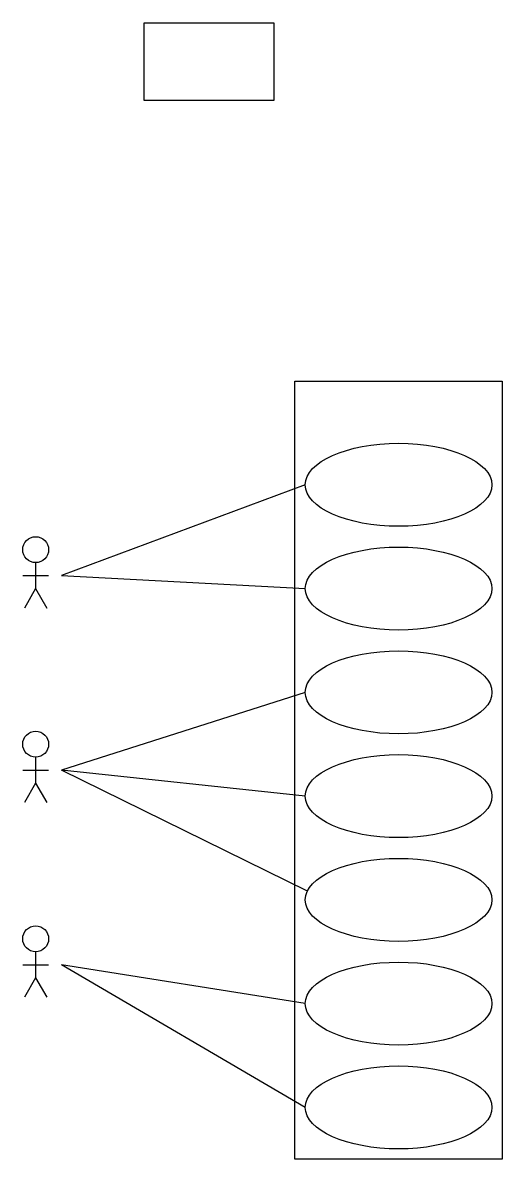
# Paper-space layout 'Diagrama Casos de Uso' of a CAD drawing. Header units: millimetres. Extents: x 34 to 126, y 60 to 279.
import ezdxf

# ---------------------------------------------------------------- set-up
doc = ezdxf.new("R2010")
doc.units = ezdxf.units.MM
doc.layers.add('Fina', color=1, linetype='Continuous')
doc.layers.add('Média', color=2, linetype='Continuous')

psp = doc.layouts.new('Diagrama Casos de Uso')

# ---------------------------------------------------------------- linework, layer by layer
at = {"layer": 'Fina'}
for p, q in [((86.23, 209.94), (126.23, 209.94)), ((86.23, 59.94), (86.23, 209.94)), ((126.23, 209.94), (126.23, 59.94)), ((88.23, 189.94), (41.23, 172.44)), ((41.23, 172.44), (88.23, 169.94)), ((88.23, 149.94), (41.23, 134.94)), ((88.23, 129.94), (41.23, 134.94)), ((88.65, 111.65), (41.23, 134.94)), ((88.23, 89.94), (41.23, 97.44)), ((88.23, 69.94), (41.23, 97.44)), ((126.23, 59.94), (86.23, 59.94))]:
    psp.add_line(p, q, dxfattribs=at)
psp.add_lwpolyline([(57.17, 279.01), (82.17, 279.01), (82.17, 264.01), (57.17, 264.01)], close=True, dxfattribs=at)
for centre in [(106.23, 189.94), (106.23, 169.94), (106.23, 149.94), (106.23, 129.94), (106.23, 109.94), (106.23, 89.94), (106.23, 69.94)]:
    psp.add_ellipse(centre, major_axis=(18, 0), ratio=0.444444, dxfattribs=at)
at = {"layer": 'Média'}
for p, q in [((36.23, 174.94), (36.23, 169.94)), ((33.73, 172.44), (38.73, 172.44)), ((36.23, 169.94), (34.07, 166.19)), ((36.23, 169.94), (38.4, 166.19)), ((36.23, 137.44), (36.23, 132.44)), ((33.73, 134.94), (38.73, 134.94)), ((36.23, 132.44), (34.07, 128.69)), ((36.23, 132.44), (38.4, 128.69)), ((36.23, 99.94), (36.23, 94.94)), ((33.73, 97.44), (38.73, 97.44)), ((36.23, 94.94), (34.07, 91.19)), ((36.23, 94.94), (38.4, 91.19))]:
    psp.add_line(p, q, dxfattribs=at)
for centre in [(36.23, 177.44), (36.23, 139.94), (36.23, 102.44)]:
    psp.add_circle(centre, 2.5, dxfattribs=at)

doc.saveas('drawing.dxf')
